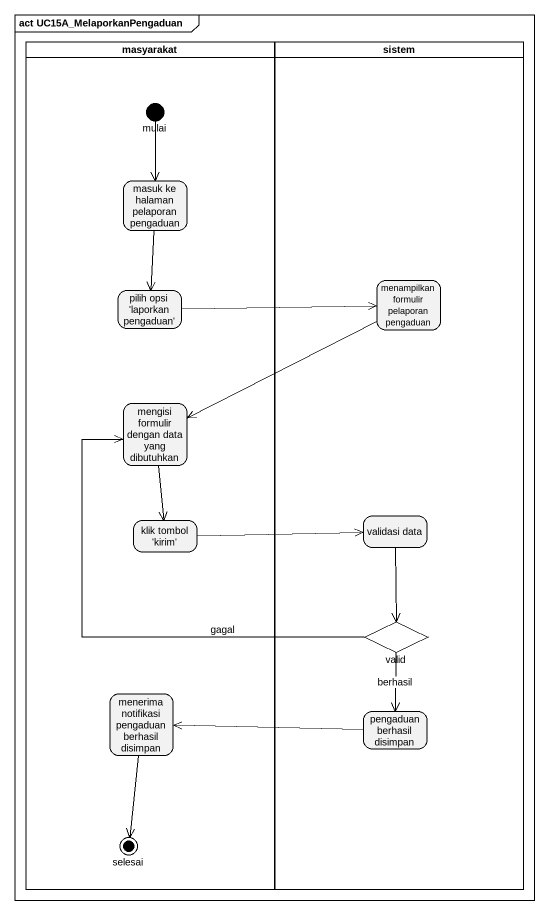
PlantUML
@startuml
mainframe act UC15A_MelaporkanPengaduan
hide empty description
state masyarakat <<partition>> {
  state mulai <<start>>
  state "masuk ke halaman pelaporan pengaduan" as masuk_ke_halaman_pelaporan
  state "pilih opsi 'laporkan pengaduan'" as pilih_opsi_laporkan
  state "mengisi formulir dengan data yang dibutuhkan" as mengisi_formulir_dengan
  state "klik tombol 'kirim'" as klik_tombol_kirim
  state "menerima notifikasi pengaduan berhasil disimpan" as menerima_notifikasi
  state selesai <<end>>
}
state sistem <<partition>> {
  state "menampilkan formulir pelaporan pengaduan" as menampilkan_formulir
  state "validasi data" as validasi_data
  state valid <<choice>>
  state "pengaduan berhasil disimpan" as pengaduan_berhasil_disimpan
}
mulai --> masuk_ke_halaman_pelaporan
masuk_ke_halaman_pelaporan --> pilih_opsi_laporkan
pilih_opsi_laporkan -right-> menampilkan_formulir
menampilkan_formulir -left-> mengisi_formulir_dengan
mengisi_formulir_dengan --> klik_tombol_kirim
klik_tombol_kirim -right-> validasi_data
validasi_data --> valid
valid -up-> mengisi_formulir_dengan : gagal
valid --> pengaduan_berhasil_disimpan : berhasil
menerima_notifikasi --> selesai
pengaduan_berhasil_disimpan -left-> menerima_notifikasi
@enduml
